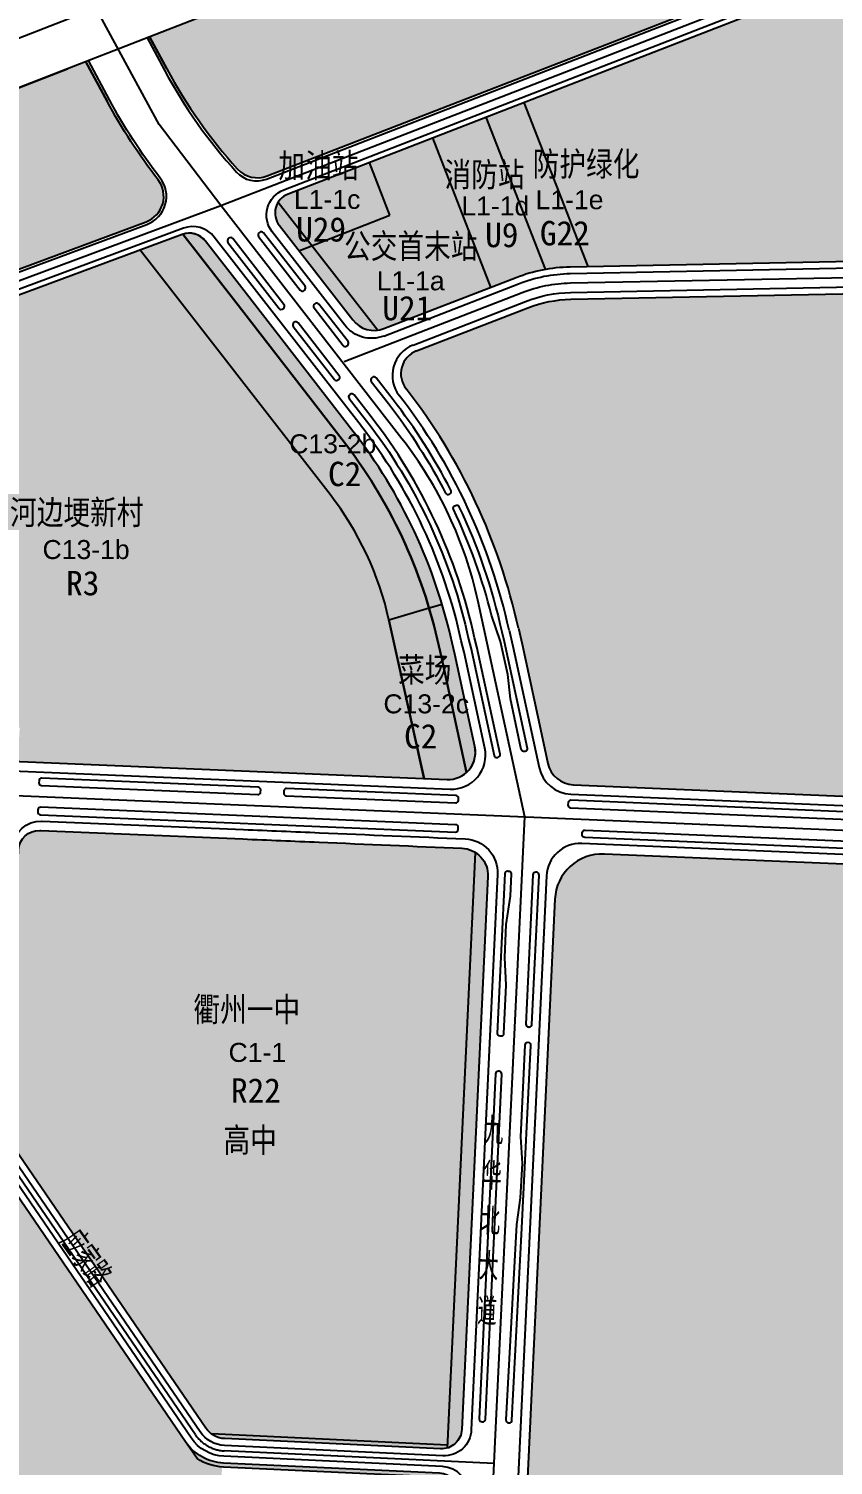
# Model space of a CAD drawing. Extents: x 2442 to 11417, y 1140 to 9206.
# Drawn here: x 8952 to 9545, y 7609 to 8667 of the extents above; entities that cross this region are included whole.
import ezdxf

# ---------------------------------------------------------------- set-up
doc = ezdxf.new("R2010")
doc.units = 0
doc.header["$LTSCALE"] = 1000
doc.header["$MEASUREMENT"] = 0
doc.linetypes.add('CENTER', pattern=[50.800000000000004, 31.75, -6.35, 6.35, -6.35])
doc.linetypes.add('CENTER2', pattern=[28.575000000000003, 19.05, -3.175, 3.175, -3.175])
for name, color, linetype in [('01-R2-R2二类居住', 2, 'Continuous'), ('01-R3-R3三类居住', 53, 'Continuous'), ('02-C2-商业金融业', 10, 'Continuous'), ('02-C62-高校，中专', 30, 'Continuous'), ('07-U21公交', 142, 'Continuous'), ('07-U29-其它交通', 151, 'Continuous'), ('07-U9-其它公用设施', 151, 'Continuous'), ('08-G12-街头绿地', 80, 'Continuous'), ('08-G22-防护绿地', 104, 'Continuous'), ('14-z地块编号', 217, 'Continuous'), ('a-dlcenter', 1, 'CENTER'), ('road-name', 2, 'Continuous'), ('zxx', 2, 'CENTER'), ('用地名称', 7, 'Continuous'), ('用地性质代码', 7, 'Continuous'), ('用地线', 5, 'Continuous'), ('道路', 7, 'Continuous'), ('道路红线', 12, 'Continuous'), ('道路绿化', 84, 'Continuous')]:
    doc.layers.add(name, color=color, linetype=linetype)
doc.styles.add('HZ', font='', dxfattribs={"width": 0.8})
doc.styles.get("Standard").update_dxf_attribs({"font": 'gbenor.shx', "bigfont": 'gbcbig.shx'})
doc.styles.add('xtx', font='')
doc.styles.get('HZ').set_extended_font_data('SimSun')
doc.styles.get('xtx').set_extended_font_data('SimSun')

msp = doc.modelspace()

# ---------------------------------------------------------------- hatches: boundary and pattern name
at = {"layer": '01-R2-R2二类居住', "linetype": 'Continuous'}
for points in [[(9925.779911699366, 8503.346025828298, 0.1654696469047766), (10039.63979103101, 8544.640669810098), (10078.59631506947, 8575.879573104632, 0.4142135623731013), (10080.9146264166, 8596.965716244093), (10037.53821282745, 8651.058341799988), (9998.57817198347, 8708.90057997425), (9923.077918801324, 8830.723468827266, 0.3611939289308974), (9898.836915562439, 8838.830836288415), (9734.880960580327, 8775.14962253689), (9317.235548825318, 8612.934308422704), (9364.1543065525, 8492.135578678837)], [(8918.644071265526, 7844.314420595582, 0.133372762657908), (8912.261642118365, 7849.755088671776), (8720.085111445278, 7814.459631121325, 0.2416528891827343), (8715.870587219368, 7800.468128050403), (8721.943106396317, 7767.404730734917, 0.1105011349335114), (8771.119406788204, 7651.656317349972), (8810.408848731784, 7596.837647548768, -0.1736919562085801), (8868.135611019261, 7394.49150519109), (8865.509013468316, 7354.781138414965), (8958.855657495415, 7329.433170444529, 0.0429591880926765), (9124.131007785838, 7296.338891736625), (9130.371471154738, 7428.632243859249), (9130.048717835227, 7428.647468586989), (9134.787018794423, 7529.096053924777), (9091.185970832747, 7531.152776642014), (9094.754380435052, 7607.475111500376, -0.1265672680129358), (9076.335438420312, 7613.671189359524), (9067.869464472995, 7626.053728885944)]]:
    msp.add_hatch(color=256, dxfattribs=at).paths.add_polyline_path(points)
at = {"layer": '01-R3-R3三类居住', "linetype": 'Continuous'}
msp.add_hatch(color=256, dxfattribs=at).paths.add_polyline_path([(9034.485944326121, 8504.160213015124), (8903.21459311628, 8455.356858605239), (8817.512725055582, 8423.495080677245), (8867.31, 8290.730000000001), (8771.967390339678, 8294.73010948858), (8766.304897537253, 8159.764593542716), (8945.775561001215, 8152.238143622892), (8944.409827301088, 8127.324740842732), (9243.516357111072, 8114.762836609605), (9217.612383716283, 8231.62658933983, 0.1108651272770769), (9174.231962705759, 8324.021267599404)])
at = {"layer": '02-C2-商业金融业'}
for points in [[(9217.612383716281, 8231.626589339838), (9247.104412874523, 8240.434523251022, 0.09265594718669067), (9183.241682338079, 8364.613371721458), (9104.798522956447, 8465.730038806349), (9065.925830275075, 8515.838404267115, 0.008996322378875477), (9065.416623644649, 8515.659454022463), (9034.48594432612, 8504.160213015126), (9174.231962705866, 8324.021267599266, -0.1108651272768774)], [(9256.300643721874, 8204.183140752119), (9254.302769206872, 8212.507628930762, 0.01898031597228621), (9247.104412874523, 8240.434523251022), (9217.612383716281, 8231.626589339838), (9243.516357111073, 8114.762836609608), (9260.481670560548, 8114.050325776183, 0.1965518447679682), (9274.709200012292, 8119.224794756207), (9266.870029318341, 8155.40378487535)]]:
    msp.add_hatch(color=256, dxfattribs=at).paths.add_polyline_path(points)
at = {"layer": '02-C62-高校，中专', "linetype": 'Continuous'}
for points in [[(9351.422038098173, 8467.876652846428, 0.08785305838130682), (9319.9490959316, 8461.653432765766), (9237.901825626372, 8429.785912256331, 0.50172870745931), (9230.196646827728, 8401.973930816695, -0.112107263107328), (9312.876232617318, 8225.51550311582), (9315.590564309054, 8213.886034528097), (9329.953678602331, 8147.598031576907), (9334.655891431545, 8125.896589150484, 0.3412534456394166), (9353.363140207997, 8110.149470022926), (9970.020288082678, 8084.252640543565), (9980.140309354356, 8325.220231624655, 0.09980761365057422), (9962.465538772742, 8436.883769917566), (9946.17993614264, 8480.688817807562, -0.02355781482713607), (9926.258873388764, 8479.350805560502)], [(9166.165390615472, 8067.858414472023, -3.695679453085293e-05), (9271.341506829343, 8063.417706214125, -0.1328903523185707), (9281.301371966432, 8060.265647965272), (9260.70475018826, 7623.634838049295), (9086.939645785586, 7631.859246612318, -0.08472972539946853), (9082.7285119047, 7636.212897622724), (8938.894625832765, 7846.587839786212, -0.1618095378748605), (8936.290376032137, 7855.683214771598), (8944.959901469028, 8062.114954520839, -0.4141316488340136), (8960.57190032809, 8076.472518253567), (8961.37185097811, 8076.439146801829), (9109.977551894011, 8070.218516288616, -7.177925951724784e-05)], [(9376.173255207574, 8059.147476539742, 0.4127013066873774), (9339.743582491352, 8025.827475179311), (9309.892028590215, 7392.999999999999), (9889.251117609847, 7393.000000000002), (10025.88352191198, 7542.539003398682, 0.1990015283537831), (10102.01419305988, 7752.757913128676), (10089.86767411753, 8020.039188395178, 0.3888418508627179), (10080.29767244507, 8029.576399087367), (9981.903650978937, 8033.709521551425)]]:
    msp.add_hatch(color=256, dxfattribs=at).paths.add_polyline_path(points)
at = {"layer": '07-U21公交', "linetype": 'Continuous'}
msp.add_hatch(color=256, dxfattribs=at).paths.add_polyline_path([(9218.368464925712, 8529.745305360888), (9161.013318310477, 8507.468314252186), (9209.428338209309, 8445.059529484648, 0.05863622000726846), (9213.953954924977, 8446.231185698329), (9292.616658543842, 8476.784125626451), (9249.894294270367, 8586.778669086045), (9203.252710583269, 8568.662872921084)])
at = {"layer": '07-U29-其它交通', "linetype": 'Continuous'}
msp.add_hatch(color=256, dxfattribs=at).paths.add_polyline_path([(9203.25271058327, 8568.662872921082), (9143.33788229544, 8545.391690197042, 0.1585998502015732), (9136.149630701404, 8539.518544361854), (9161.013318310477, 8507.468314252186), (9218.368464925712, 8529.745305360888)])
at = {"layer": '07-U9-其它公用设施', "linetype": 'Continuous'}
msp.add_hatch(color=256, dxfattribs=at).paths.add_polyline_path([(9289.270834386441, 8602.072690387075), (9249.894294270365, 8586.778669086045), (9292.616658543844, 8476.784125626451), (9311.259801503094, 8484.025204316871, -0.04827232087025234), (9332.772483020855, 8490.071773240918)])
at = {"layer": '08-G12-街头绿地'}
for points in [[(9136.149630701404, 8539.518544361854, 0.317837245196114), (9136.916899962811, 8522.215038997881), (9151.287518154213, 8503.690770711766), (9161.013318310479, 8507.468314252184)], [(9161.01331831048, 8507.468314252186), (9151.287518154213, 8503.690770711768), (9190.910487767296, 8452.615270017955, 0.2679491924308979), (9209.428338209309, 8445.059529484648)], [(9266.05038290819, 8206.409094440276), (9264.051260909371, 8214.738780475054, 0.01891178699922142), (9256.686216172187, 8243.296174097137), (9247.104412874547, 8240.434523250979, -0.01898031597226994), (9254.302769206888, 8212.507628930742), (9256.3006437219, 8204.183140752113), (9266.870029318357, 8155.403784875331), (9274.709200012308, 8119.224794756188, 0.2679491924313569), (9280.814560009198, 8138.270124349261), (9276.6432389431, 8157.521418845317)], [(9290.474134179958, 8042.493185153499, 0.2679491920356837), (9281.301371966432, 8060.265647965272), (9260.603851586418, 7621.495873770778, 0.3178372451956597), (9271.259112005053, 7635.151108130205)], [(9255.566607703347, 7620.874671072246, 0.08520415764316251), (9260.603851586418, 7621.495873770778), (9260.70475018826, 7623.634838049295), (9086.939645785584, 7631.859246612318, 0.147476824782384), (9096.736561002634, 7628.392194228815)], [(9095.885562668864, 7610.412322098126, -0.2351448427427182), (9067.869464472993, 7626.053728885943), (9076.33543842031, 7613.671189359523, 0.1330279167213315), (9095.743729613236, 7607.41567674301), (9259.573886625862, 7599.661495310278), (9259.674859934152, 7601.802043301753, 0.08512430897610669), (9254.723211134833, 7602.894439145362)]]:
    msp.add_hatch(color=256, dxfattribs=at).paths.add_polyline_path(points)
h = msp.add_hatch(color=256, dxfattribs=at)
edge = h.paths.add_edge_path()
edge.add_line((9191.142887463726, 8370.742887001026), (9082.495488003768, 8510.793957542764))
edge.add_arc((9070.643709191121, 8501.599704746353), 14.99996485023243, 37.80323186970671, 108.3322011112283)
edge.add_line((9065.925830275093, 8515.838404267093), (9183.241682338097, 8364.613371721436))
edge.add_arc((8882.996333442441, 8131.692020403403), 379.99950714875, 16.628489989162688, 37.803238884652785, ccw=False)
edge.add_line((9247.104412874549, 8240.434523250977), (9256.68621617218, 8243.296174097131))
edge.add_arc((8882.995887564442, 8131.691791097181), 389.9999999996906, 16.62850387918533, 37.80322499462247)
at = {"layer": '08-G22-防护绿地'}
for points in [[(9041.387769621375, 8661.234687500513), (9054.095532547874, 8637.617589019832, 0.06025490209022917), (9105.980598005663, 8564.011109464254, 0.3112264248715373), (9128.066738491298, 8558.770359585922), (9743.523914370602, 8797.816632570366), (9921.747496351158, 8867.039455376067), (9976.036846804882, 8888.12567777678), (9907.290024388574, 8998.197837263593)], [(9047.662296436267, 8555.916537237132, -0.5052424619148163), (9038.788752515413, 8524.96358795819), (8556.620170093824, 8345.705554911678), (8437.198173766445, 8301.30755627707), (8310.312169689218, 8254.134554761258), (8180.056777544084, 8205.708996034651), (8028.531087054899, 8155.173821597482), (7898.911690504852, 8118.975246175376), (7891.918218678516, 8144.017038280059), (7584.894159005765, 8058.273810494518), (7574.403951266259, 8095.836498651543), (7503.923677862222, 8076.153330438055), (7500.732008986591, 8081.067534632142, -0.03269095093180388), (7476.791325191116, 8123.802572697452), (7738.939666925209, 8192.835601866082), (7842.177941005325, 8222.173764537394), (7938.41845798133, 8251.069835560513), (8129.146242783037, 8312.822031060785), (8223.597067684004, 8345.652927403462), (8411.506372304873, 8415.512827414052), (8597.814979644767, 8488.24257816966), (8691.248366685862, 8524.722222327442), (8886.861329527894, 8601.101207435027), (8980.88538923635, 8637.690375714208), (8994.439630841973, 8642.964966372607), (9010.064869332227, 8613.92580359133, 0.0407308245292498)], [(9317.235548825318, 8612.934308422702), (9289.270834386441, 8602.072690387073), (9332.772483020855, 8490.071773240918, -0.03941358956114564), (9350.943076408772, 8491.871873114225), (9364.154306552498, 8492.135578678837)]]:
    msp.add_hatch(color=256, dxfattribs=at).paths.add_polyline_path(points)

# ---------------------------------------------------------------- linework, layer by layer
at = {"layer": '01-R2-R2二类居住', "linetype": 'Continuous', "flags": 128}
msp.add_lwpolyline([(9237.901825626372, 8429.785912256331), (9319.9490959316, 8461.653432765766, -0.08785305838130682), (9351.422038098173, 8467.876652846428), (9926.258873388764, 8479.350805560502, 0.1654696469047733), (10054.65405646488, 8525.917106220828), (10093.61058050334, 8557.156009515364, -0.4142135623730863), (10114.6967236428, 8554.837698168238), (10151.17910059599, 8509.342291964085)], format="xyb", dxfattribs=at)
at = {"layer": 'a-dlcenter', "color": 2, "linetype": 'CENTER2', "flags": 128}
msp.add_lwpolyline([(7161.682964888931, 7913.705562922251), (7520.357442365191, 8004.951000000025), (7527.312942365108, 8006.892000000003), (7901.063521123436, 8111.270077456302), (8030.873942365108, 8147.522000000002), (8182.716942365108, 8198.163000000004), (8313.099942365108, 8246.636000000002), (8439.985942365107, 8293.809000000005), (8559.40794236511, 8338.207000000002), (9093.811981286242, 8536.884849120732), (9738.85392800282, 8787.420545430132), (9917.500429958696, 8856.807632213624)], dxfattribs=at)
at = {"layer": 'a-dlcenter', "linetype": 'CENTER2', "flags": 128}
msp.add_lwpolyline([(9184.521859677054, 8421.926264650176), (9315.604448717348, 8472.839318541319, -0.08785305838130747), (9351.182557253473, 8479.874262980326), (9926.019392544065, 8491.3484156944, 0.1654696469047733), (10047.14692374795, 8535.278888015464), (10104.82701137568, 8581.532056743865)], format="xyb", dxfattribs=at)
at = {"layer": 'a-dlcenter', "color": 5, "linetype": 'CENTER2', "flags": 128}
for points in [[(9218.617157596911, 6431.816323011517), (9246.967955029293, 6644.941462643173), (9251.775198260106, 6693.344808173711), (9260.356694429873, 6875.504308432698), (9277.98167701349, 7247.09576078267), (9317.583942365109, 8086.629999999999), (9283.024775972646, 8246.125919689517, 0.1124302659131228), (9227.170156645767, 8365.089024744815), (9093.877151879984, 8536.908729927434)], [(6400.722068443913, 7476.013859680375), (6885.835478874505, 7455.706765523124, 0.1080395869191884), (7096.218287333418, 7492.558998991798), (7729.887075256194, 7752.034061930962), (7987.661, 7857.92), (8273.9, 7975.496), (8452.703069927069, 8049.150462405971, -0.1086044281393067), (8790.976248840554, 8108.746620448313), (8936.595, 8102.630999999999), (9318.369583085325, 8086.59700661975), (9982.952742365504, 8058.687499999986), (10096.33601348819, 8053.924703195691), (10612.7756508499, 8032.235561962264)]]:
    msp.add_lwpolyline(points, format="xyb", dxfattribs=at)
at = {"layer": 'a-dlcenter', "linetype": 'CENTER2'}
msp.add_lwpolyline([(9295.10018132281, 7609.993447676663), (9096.31106183575, 7619.402258163471, -0.2351448427427192), (9075.298988188846, 7631.133313254334), (8916.902332566906, 7862.808116566611)], format="xyb", dxfattribs=at)
at = {"layer": 'zxx'}
msp.add_lwpolyline([(9093.876942365108, 8536.909000000005), (9093.876942364717, 8536.908999999858), (9048.332676020593, 8596.64706907018), (8968.465577707046, 8744.107717311976)], dxfattribs=at)
at = {"layer": '用地线'}
for p, q in [((9218.368464925712, 8529.745305360888), (9203.25271058327, 8568.662872921082)), ((9151.287518154211, 8503.690770711766), (9218.368464925712, 8529.745305360888)), ((9247.104412874547, 8240.434523250979), (9256.686216172178, 8243.296174097133)), ((9243.402821051175, 8115.275045676049), (9217.612383716283, 8231.62658933983)), ((9217.612383716283, 8231.62658933983), (9243.516357111072, 8114.762836609606))]:
    msp.add_line(p, q, dxfattribs=at)
at = {"layer": '用地线', "flags": 128}
for points in [[(9364.154306552498, 8492.135578678837), (9317.235548825318, 8612.934308422704)], [(9332.772483020855, 8490.071773240918), (9289.270834386441, 8602.072690387076)], [(9292.616658543844, 8476.784125626451), (9249.894294270365, 8586.778669086045)], [(9136.149630701404, 8539.518544361854), (9209.428338209309, 8445.059529484648)], [(9217.612383716281, 8231.626589339838), (9247.104412874525, 8240.434523251022)]]:
    msp.add_lwpolyline(points, dxfattribs=at)
for points in [[(9191.103822684097, 8370.793722137018), (9112.699717190093, 8471.859568126143), (9082.495488003766, 8510.793957542766, 0.3178372451958298), (9065.925830275091, 8515.838404267095), (9104.798522956464, 8465.730038806329), (9183.241682338095, 8364.613371721438, -0.1118329369406228), (9254.302769206888, 8212.507628930742), (9256.300643721901, 8204.18314075211), (9266.870029318357, 8155.403784875331), (9274.709200012308, 8119.224794756188, 0.2679491924313569), (9280.814560009198, 8138.270124349261), (9276.6432389431, 8157.521418845317), (9266.050382908204, 8206.409094440283), (9264.051260909371, 8214.738780475054, 0.1117635763313965), (9191.142887463724, 8370.742887001028)], [(9274.70920001229, 8119.224794756217), (9266.870029318341, 8155.40378487535), (9256.300643721885, 8204.18314075213), (9254.302769206872, 8212.507628930762, 0.1118329369406228), (9183.241682338079, 8364.613371721458), (9104.798522956447, 8465.730038806349), (9065.925830275091, 8515.838404267095)], [(9217.61238371629, 8231.626589339792, 0.1108651272768774), (9174.231962705866, 8324.021267599266), (9034.48594432612, 8504.160213015128)]]:
    msp.add_lwpolyline(points, format="xyb", dxfattribs=at)
at = {"layer": '用地线'}
for points in [[(9260.603851586418, 7621.495873770778), (9281.301371966432, 8060.265647965272)], [(9260.70475018826, 7623.634838049295), (9086.939645785586, 7631.859246612318)]]:
    msp.add_lwpolyline(points, dxfattribs=at)
msp.add_lwpolyline([(9259.573886625863, 7599.661495310279), (9095.743729613238, 7607.415676743011, -0.1330279167213315), (9076.335438420312, 7613.671189359524), (9067.869464472995, 7626.053728885944)], format="xyb", dxfattribs=at)
msp.add_arc((8990.133729073417, 8181.203760360913), 233.0000000007832, 12.49808548728681, 37.8031631305086, dxfattribs=at)
at = {"layer": '道路'}
for p, q in [((9066.281282770347, 8520.248401244979), (8900.414727996165, 8458.583428783073)), ((9197.065216054003, 8374.5293879421), (9089.053101915813, 8513.76107260541)), ((9272.875200338613, 8207.967262021968), (9270.875017752955, 8216.301367174368)), ((9306.047936359508, 8223.973772057907), (9308.761115313597, 8212.349242338285)), ((9288.20408931383, 8137.222058935758), (9272.875200338613, 8207.967262021968)), ((9308.761115313597, 8212.349242338285), (9328.141803582912, 8122.904356294807)), ((8791.732042654046, 8126.730746114059), (9262.663270867066, 8106.952530238936)), ((9351.525864553478, 8103.220457385358), (10066.02595520595, 8073.214663932073))]:
    msp.add_line(p, q, dxfattribs=at)
at = {"layer": '道路', "flags": 128}
msp.add_lwpolyline([(10223.49728058169, 9121.248900403993), (8980.885389236351, 8637.69037571421), (8886.861329526982, 8601.101207434816), (8691.248366685864, 8524.722222327444), (8597.814979644769, 8488.242578169662), (8411.506372304872, 8415.512827414055), (8223.597067683982, 8345.652927403436), (8129.146242782987, 8312.822031060787), (7938.418457981257, 8251.06983556049), (7842.177941005353, 8222.173764537427), (7738.939666925265, 8192.835601866105), (7471.361957751916, 8122.372826171811), (7456.872058241675, 8153.716236643093), (7729.962851307133, 8225.63080439762), (7928.175692531218, 8283.49028830156), (8117.979907729483, 8344.93609280129), (8212.437082828497, 8377.769196458623), (8399.433778207655, 8447.297296447887), (8492.299195856564, 8483.541665873392), (8585.73317086774, 8520.023545692304), (8772.03146318229, 8592.76327664154), (8874.212820988329, 8632.660916428238), (8886.810993393306, 8637.69037571422), (10126.24571749199, 9121.248900403993)], dxfattribs=at)
for points in [[(9039.509844070197, 8660.503898655395), (9052.33430601943, 8636.669917602352, 0.0612244609312756), (9105.47435529128, 8561.591503643194, 0.3101671799934301), (9127.508598510884, 8556.408014587834), (9740.491907120066, 8794.493426648141), (9919.026338023501, 8863.836984542144), (10010.33819988759, 8716.501388567403)], [(9213.819064566436, 8440.814891250475), (9213.819064566436, 8440.814891250475, -0.3317984733759574), (9185.014730619338, 8448.794996650005), (9131.660676367079, 8517.570382785436, -0.5017287074449001), (9140.221986143919, 8548.472584384317), (9789.111565749452, 8800.504149962433), (9896.614290571457, 8842.258680921728, -0.3611939289308962), (9926.915544620066, 8832.124471595293), (10001.93817995605, 8711.072239572297)], [(9213.819064566436, 8440.814891250477), (9313.0700711757, 8479.364418577057, -0.08785305838130682), (9351.042860094065, 8486.872868891767), (9925.879695384658, 8498.34702160584, 0.1654696469047739), (10042.7677629964, 8540.739927395667), (10080.94413855197, 8571.353236297122, 0.4142135623731054), (10084.03522034814, 8599.468093816402), (10040.76288499597, 8653.430928441336)], [(7437.017026001886, 8197.856622544059), (7470.298096430451, 8125.86562974049, 0.03575951916450645), (7496.538791537187, 8078.344130985603), (7529.118250353436, 8028.181623722318, 0.3278199939813866), (7551.270713863663, 8019.812321304892), (7899.170084726825, 8116.970880819274), (8029.116800882502, 8153.260866198137), (8180.398960719876, 8203.71482098252, 0.008507888599150953), (8181.040826260039, 8203.941095701179), (8311.009112858192, 8252.259916070945), (8437.895115916112, 8299.432917207805), (8557.317113161647, 8343.83091618376), (9039.485695583235, 8523.088949230272, 0.5052424619148984), (9049.246593896174, 8557.137193437113, -0.04073082452904144), (9011.826095861024, 8614.873475008155), (8996.31755639315, 8643.695755217725)], [(9235.396169904767, 8434.176606997433), (9318.138826258995, 8466.31421850558, -0.08785305838130913), (9351.322254412882, 8472.875657068886), (9926.159089703473, 8484.34980978296, 0.1654696469047727), (10051.52608449949, 8529.817848635259), (10089.70246005507, 8560.431157536717, -0.4142135623730944), (10117.81731757435, 8557.340075740549), (10154.59369829118, 8511.478031675328)], [(9235.396169904765, 8434.17660699744, 0.501728707444894), (9225.122598172555, 8397.093965078784), (9225.118069503915, 8397.099802703286)], [(9511.776049031772, 6880.08915979803, 0.2596034042778043), (9528.90306473044, 6889.321698457409), (9699.830385441435, 7156.936044760843, -0.04300935836109928), (9808.94689234286, 7299.179768731584), (10028.83660927677, 7539.840990234058, 0.1990014016625625), (10106.01006900401, 7752.939504535698), (10093.68524061926, 8024.144436891518, 0.3888418508542895), (10081.24423844543, 8036.542810791347), (9982.197396448624, 8040.703355526048), (9359.569453358412, 8066.850931574334, 0.412701306685349), (9333.548258561284, 8043.050930602591), (9295.961683684805, 7246.247609794106), (9279.813135930783, 6903.913518776255, 0.4240750708739224), (9299.519220958491, 6882.972974403008), (9511.776049031772, 6880.08915979803)]]:
    msp.add_lwpolyline(points, format="xyb", dxfattribs=at)
msp.add_lwpolyline([(8886.861329524278, 8601.101207433763), (8980.885389236351, 8637.69037571421)], close=True, dxfattribs=at)
for points in [[(8932.237738935273, 7854.513819830705), (8941.047356192152, 8064.281312884604, -0.4141316488065934), (8961.86335466903, 8083.424731194987), (8962.433997435484, 8083.400925754619), (9110.415736447409, 8077.206304057443, -7.159210583617038e-05), (9166.459075991075, 8074.852251050179, -3.766275376647986e-05), (9273.645343651517, 8070.326519454746, -0.4156387532113509), (9297.561057263805, 8044.170871132228), (9278.25132194143, 7634.82095618606, -0.4142600005933349), (9257.327982872492, 7615.785706775448), (9096.500172576587, 7623.397785303624, -0.2351448427427181), (9078.600998729225, 7633.390906306951), (8935.710072002776, 7842.386653183527, -0.1618095378748091)], [(8902.899463532121, 7855.152697012265), (8727.01101684075, 7822.848735742521, 0.4142139160496549), (8710.952841928192, 7799.56492195484), (8711.643206602224, 7795.806053379053), (8717.025361323262, 7766.501523451714, 0.1105011349335442), (8767.055416930294, 7648.743589001022), (8806.34485887388, 7593.924919199812, -0.1736919562085892), (8863.146512791356, 7394.821503482469), (8860.050836150904, 7348.019337399473, 0.357028810882243), (8874.76609390091, 7327.398294982156), (8954.518863592897, 7305.741697974561), (8975.934999999998, 7303.658999999985), (9001.126999999979, 7297.231999999844), (9021.533240398134, 7288.881597462323, 0.03700009254762335), (9165.836002887067, 7268.544101933948), (9240.340099501256, 7263.616112252924, 0.4197633461083428), (9261.637878031594, 7282.630118874386), (9275.989594816634, 7586.874270708028, 0.4141671256776741), (9256.957363156069, 7607.794292698947), (9096.121951094912, 7615.406731023318, -0.2351448427427266), (9071.996977648467, 7628.875720201717), (8923.022321613671, 7846.76967762057, 0.2964343942149136)]]:
    msp.add_lwpolyline(points, format="xyb", close=True, dxfattribs=at)
at = {"layer": '道路'}
for centre, radius, start, end in [((9073.250713448555, 8501.502013965783), 19.99999999999904, 37.80332680768885, 110.393855766499), ((8882.995887564162, 8131.691791097031), 433.0000000000036, 12.3053934420997, 37.80322499459559), ((8882.995887564162, 8131.691791097035), 397.0000000000001, 12.3053934420997, 37.80322499459559), ((9263.771065251975, 8131.927974010784), 24.99999999999993, 267.4602906901607, 12.22571185936444), ((9352.574827644765, 8128.19844121979), 25.00000000000017, 192.2257118594154, 267.5952477264523)]:
    msp.add_arc(centre, radius, start, end, dxfattribs=at)
at = {"layer": '道路红线'}
for p, q in [((9312.876232617298, 8225.515503115903), (9315.590564309054, 8213.886034528075)), ((9266.050382908188, 8206.409094440303), (9264.051260909355, 8214.738780475074)), ((9315.590564309054, 8213.886034528075), (9329.953678602331, 8147.598031576907)), ((9276.643238943083, 8157.521418845337), (9266.050382908188, 8206.409094440303)), ((9280.814560009181, 8138.270124349281), (9276.643238943083, 8157.521418845337)), ((9329.953678602331, 8147.598031576907), (9334.655891431545, 8125.896589150484)), ((8792.025767331068, 8133.72458095727), (9260.376172637702, 8114.054756487891)), ((9353.363140207997, 8110.149470022926), (10067.32131694393, 8080.166434519244))]:
    msp.add_line(p, q, dxfattribs=at)
at = {"layer": '道路红线', "flags": 128}
for points in [[(9054.095532548059, 8637.617589019485, 0.06025490208996575), (9105.980598005639, 8564.011109464254, 0.3112264248719429), (9128.066738491298, 8558.770359585922), (9743.523914370602, 8797.816632570366), (9921.747496351158, 8867.039455376067), (10013.6982078602, 8718.673048165447)], [(9998.578171983432, 8708.900579974254), (9923.077918801324, 8830.723468827266, 0.3611939289308974), (9898.836915562439, 8838.830836288415), (9734.880960580327, 8775.14962253689), (9143.33788229544, 8545.391690197042, 0.5017287074449123), (9136.916899962811, 8522.215038997881), (9190.910487767296, 8452.615270017955, 0.3317984733759908), (9213.953954924977, 8446.231185698329)], [(9213.953954924975, 8446.231185698332), (9311.259801503094, 8484.025204316871, -0.08785305838130483), (9350.943076408772, 8491.871873114225), (9925.779911699366, 8503.346025828298, 0.1654696469047766), (10039.63979103101, 8544.640669810098), (10078.59631506947, 8575.879573104632, 0.4142135623731013), (10080.9146264166, 8596.965716244093), (10037.53821282747, 8651.05834179996)], [(9191.103822684081, 8370.793722137038), (9112.699717190077, 8471.859568126163), (9082.49548800375, 8510.793957542786, 0.3277707843166171), (9065.416623644649, 8515.659454022463), (8903.21459311628, 8455.356858605239), (8746.608834953386, 8397.134815121928), (8584.542178846446, 8336.882548476418, 0.4153516051744492), (8575.729869119217, 8317.54111694673), (8643.20713081876, 8138.176580363984)]]:
    msp.add_lwpolyline(points, format="xyb", dxfattribs=at)
msp.add_lwpolyline([(9041.41680918792, 8661.180718103466), (9054.095532547997, 8637.617589019601)], close=True, dxfattribs=at)
at = {"layer": '道路红线'}
msp.add_lwpolyline([(7441.997845776216, 8198.997929816152), (7474.836586183893, 8127.963750508678, 0.03575951916450636), (7500.732008986593, 8081.067534632144), (7535.023862226787, 8028.268458166982, 0.3278199939808837), (7551.638209859431, 8021.991481353904), (7898.632132180731, 8118.897174425699), (8028.53108705492, 8155.173821597492), (8179.733919514583, 8205.601319991163, 0.00850788859931612), (8180.375785054757, 8205.827594709826), (8310.31216968922, 8254.13455476126), (8437.198173766446, 8301.307556277072), (8556.620170093825, 8345.70555491168), (9038.788752515415, 8524.963587958191, 0.5052424619148954), (9047.662296436267, 8555.916537237137, -0.04073082452904078), (9010.064869332395, 8613.925803591022), (8994.468670408522, 8642.910996975561), (9010.064869332235, 8613.92580359132), (8994.468670408522, 8642.910996975561)], format="xyb", dxfattribs=at)
at = {"layer": '道路红线', "flags": 128}
for points in [[(8936.290376032137, 7855.683214771595), (8944.959901469028, 8062.114954520839, -0.4141316488347557), (8960.571900328128, 8076.472518253565), (8961.37185097811, 8076.439146801829), (9109.977551894011, 8070.218516288616, -7.177925951724783e-05), (9166.165390615472, 8067.858414472023, -3.695679453085292e-05), (9271.341506829343, 8063.417706214125, -0.4156395814332471), (9290.474134179958, 8042.493185153499), (9271.259112005053, 7635.151108130205, -0.4142600005933501), (9255.566607703347, 7620.874671072246), (9096.736561002634, 7628.392194228815, -0.2351448427427197), (9082.7285119047, 7636.212897622724), (8938.894625832765, 7846.587839786212, -0.1618095378748132)], [(9696.840405288192, 7159.68581352658, -0.0428401777497395), (9805.993801554954, 7301.878013732628), (10025.88352191198, 7542.539003398682, 0.1990015283537831), (10102.01419305988, 7752.757913128676), (10089.86767411753, 8020.039188395178, 0.3888418508627182), (10080.29767244507, 8029.576399087367), (9981.903650978937, 8033.709521551425), (9376.173255207574, 8059.147476539742, 0.4127013066873774), (9339.743582491352, 8025.827475179311), (9302.953908501502, 7245.917773300102), (9287.005015551482, 6907.816177172243, 0.4240750708739334), (9306.711100579188, 6886.875632798994), (9512.387092501684, 6884.081264908371, 0.259603347816056), (9525.232351102168, 6891.005668946022)], [(8902.545784800286, 7851.020836108938), (8728.717127149415, 7819.095179080545, 0.4142139160496065), (8715.870587219368, 7800.468128050403), (8721.943106396317, 7767.404730734917, 0.1105011349335113), (8771.119406788204, 7651.656317349972), (8810.408848731784, 7596.837647548768, -0.1736919562085801), (8868.135611019261, 7394.49150519109), (8864.97260454992, 7346.671409201251, 0.3570288108822291), (8876.009047862424, 7331.205627388264), (8955.241662576651, 7309.690276719556), (8976.627024152906, 7307.610571566683), (9002.384890874418, 7301.039207267581), (9022.724102097514, 7292.716233623508, 0.008011877252552351), (9053.580365814541, 7286.538377432187, 0.01248619010169532), (9102.018356301342, 7278.890027633446, 0.01639849032308719), (9166.10000152001, 7272.535380516281), (9233.542623812567, 7268.074464112715, 0.419763346108366), (9254.840402342907, 7287.088470734177), (9268.997384880257, 7587.204422652174, 0.4141671256777042), (9254.723211134831, 7602.894439145363), (9095.885562668866, 7610.412322098126, -0.2351448427427219), (9067.869464472995, 7626.053728885945), (8918.644071265526, 7844.314420595582, 0.296434394214914)]]:
    msp.add_lwpolyline(points, format="xyb", close=True, dxfattribs=at)
at = {"layer": '道路红线'}
for centre, radius, start, end in [((9244.418796447746, 8413.00708359301), 17.9999999999926, 111.2263888667815, 217.8033268076477), ((8882.97844943556, 8131.685893759359), 440.0182945930478, 12.31230685136441, 37.89856616775593), ((8882.995887564162, 8131.691791097035), 390.0000000000002, 12.29475818044163, 37.80322499459559), ((9261.2681407597, 8134.034856409296), 19.99999999999958, 267.4438517086381, 12.22571185941536), ((9354.202310681027, 8130.131857090471), 20.00000000000005, 192.2257118594154, 267.5952477264523)]:
    msp.add_arc(centre, radius, start, end, dxfattribs=at)
at = {"layer": '道路绿化', "color": 84, "ltscale": 100, "flags": 128}
for points in [[(9099.092026440952, 8509.793477166844), (9136.787090903004, 8461.203118849904, 0.4142135623747749), (9139.593235613702, 8460.848785867147), (9139.988295325373, 8461.155262333135, 0.414213562372627), (9140.342628308133, 8463.961407043822), (9102.647564390682, 8512.551764658745, 0.4142130419095626), (9099.841422488038, 8512.906099819907), (9099.446362231762, 8512.599624055934, 0.414214082837661)], [(9122.23468086596, 8517.077134658406, 0.4514162272762824), (9121.6732029445, 8514.130145944273), (9152.286303980907, 8474.668705307957, 0.4142135623738427), (9155.0924486916, 8474.314372325194), (9155.48750840328, 8474.620848791184, 0.4142135623732238), (9155.841841386044, 8477.426993501873), (9125.228740349632, 8516.88843413819, 0.4514162326061285)], [(9306.967635623321, 8173.403915526409), (9305.024525473309, 8191.36989826439), (9299.752016999992, 8215.714788999874), (9293.178038320291, 8235.033956746287, 0.04916389108477172), (9265.108633439728, 8313.127315290718, -0.4128359069675857), (9266.048969387904, 8315.787789166876), (9266.499630046572, 8316.00437748762, -0.415590939881009), (9269.172648653603, 8315.059615958622, -0.05719699184101495), (9300.674296016832, 8222.801599089624), (9302.4038786697, 8215.716493929434), (9319.44504454423, 8137.068867048753, -0.4142135623728065), (9317.913929413282, 8134.690698329806), (9317.425268932046, 8134.584816631305, -0.4142135623733379), (9315.047100213096, 8136.115931762254)], [(9121.292167503221, 8108.385880732058), (8962.118706867455, 8115.070941307645, 0.4142135623733501), (8960.036545225705, 8113.156626052096), (8959.973602830878, 8111.657947215613, 0.4142135623731005), (8961.887918086424, 8109.575785573861), (9121.061378722188, 8102.890724998276, 0.4142135623732451), (9123.14354036394, 8104.805040253822), (9123.206482758766, 8106.303719090307, 0.4142135623727127)], [(9268.767505102784, 8098.689039372465), (9268.830447497612, 8100.187718208949, 0.4142135623735113), (9266.916132242066, 8102.269879850704), (9142.28889998543, 8107.50404761759, 0.4142135623729619), (9140.206738343679, 8105.589732362044), (9140.14379594885, 8104.091053525556, 0.4142135623733499), (9142.058111204398, 8102.008891883805), (9266.685343461031, 8096.774724116919, 0.4142135623732394)], [(9575.659741602616, 8089.303875213004), (9351.509560740147, 8098.717175669456, 0.4142135623733612), (9349.427404986089, 8096.802854010004), (9349.364467200614, 8095.304174979938, 0.4142135623730951), (9351.278788860065, 8093.22201922588), (9573.465772262143, 8083.891164241825, 0.4171599552333076), (9575.548670399776, 8085.8255703511)], [(9266.483780842096, 8075.264236091593, 0.414213562372962), (9268.565942483847, 8077.17855134714), (9268.628884878673, 8078.677230183629, 0.414213562372962), (9266.714569623127, 8080.75939182538), (8961.277773884838, 8093.587305934732, 0.4142135623734718), (8959.195612243087, 8091.672990679182), (8959.13266984826, 8090.174311842698, 0.4142135623731004), (8961.046985103807, 8088.092150200946)], [(9628.344811848692, 8060.067540567636), (9361.720390502483, 8071.264568281387, -0.4142135623732115), (9359.80606884303, 8073.346724035444), (9359.869006628509, 8074.845403065512, -0.4142135623732113), (9361.951162382566, 8076.759724724965), (9626.649129682586, 8065.64359942531, -0.4202739006212698), (9628.561292938548, 8063.520207121247)], [(9306.819276136144, 8028.209639367828), (9303.648547070246, 8007.319955449349), (9302.577848933171, 7982.846734234189), (9303.722446326321, 7962.559068246108), (9302.034981591189, 7926.786026002123, -0.4142135623736587), (9299.942965000482, 7924.882485462963), (9299.44352035924, 7924.906044969407, -0.4142135623723282), (9297.539979820085, 7926.99806156011), (9303.093805663877, 8044.735186602763, -0.4134134781379488), (9305.18036311759, 8046.638977182619), (9305.679872133707, 8046.616782377569, -0.4150140995081133), (9307.588871809858, 8044.524515746169)], [(9318.383746561793, 7933.802431704201, 0.4143383302680578), (9320.288138094116, 7931.710375152601), (9320.787592770888, 7931.687028392331, 0.4140888054847889), (9322.878758368428, 7933.590608892388), (9328.068741470684, 8043.614528739098, 0.4150140995086222), (9326.15974179453, 8045.706795370498), (9325.66023277841, 8045.728990175548, 0.4134134781376712), (9323.573675324698, 8043.825199595693)], [(9311.38282735066, 7786.093748423062), (9303.740933298897, 7642.156678586081, 0.4159443453507836), (9305.643882467202, 7640.05286553708), (9306.082941550048, 7640.032154502388, 0.4129437741375827), (9308.17453061491, 7641.927031042715), (9315.468100766251, 7783.496839572857), (9322.116287703282, 7918.103663609018, 0.4148619146762749), (9320.21296061506, 7920.200101260455), (9319.745369857215, 7920.2221581744, 0.4142135623732342), (9317.65335326651, 7918.318617635241), (9314.471755513232, 7850.871026902323), (9315.56699999998, 7831.225999999791), (9314.291140438918, 7805.793600070683)], [(9286.293365787711, 7640.826484567091, 0.4514162291963064), (9288.63436556291, 7642.702576260128), (9300.627340362067, 7896.945041414298, 0.4142135623724487), (9298.723799822912, 7899.037058005001), (9298.22435518168, 7899.060617511445, 0.4142135623737915), (9296.13233859097, 7897.157076972287), (9284.139363791812, 7642.914611818116, 0.4514162302065847)]]:
    msp.add_lwpolyline(points, format="xyb", close=True, dxfattribs=at)
for points, elevation in [([(9163.026309983166, 8464.495187838338, 0.4514162278026176), (9162.464832058695, 8461.548199122422), (9183.91687393155, 8433.895708906328, 0.4142135623737008), (9186.723018642242, 8433.541375923569), (9187.118078353918, 8433.84785238956, 0.4142135623730007), (9187.472411336677, 8436.653997100248), (9166.020369463826, 8464.306487316338, 0.4514162319477164)], -1.570201196278671e-10), ([(9180.239052359919, 8408.454796681333), (9180.634112071597, 8408.76127314732, 0.414213562374113), (9180.988445054367, 8411.567417858012), (9150.704529556433, 8450.604525932611, 0.4142135623733743), (9147.898384845743, 8450.958858915372), (9147.503325134063, 8450.652382449382, 0.4142135623730479), (9147.1489921513, 8447.846237738693), (9177.43290764923, 8408.809129664098, 0.4142135623730133)], -4.702834988261536e-10)]:
    msp.add_lwpolyline(points, format="xyb", close=True, dxfattribs=dict(at, elevation=elevation))
for points, elevation in [([(9220.772638746492, 8393.72874932658), (9208.150833968442, 8409.998731233341, 0.4142135623719865), (9205.34468925776, 8410.353064216108), (9204.949629546078, 8410.04658775012, 0.4142135623748605), (9204.595296563308, 8407.240443039424), (9217.217096439952, 8390.970467450757)], 2.826362153301674e-10), ([(9204.575168238925, 8381.163243003399), (9191.904521697443, 8397.496183783425, 0.4142135623727214), (9189.098376986756, 8397.850516766188), (9188.703317275074, 8397.5440403002, 0.4142135623739371), (9188.348984292308, 8394.737895589507), (9201.019625932387, 8378.404961127579)], -5.538263504017252e-10)]:
    msp.add_lwpolyline(points, format="xyb", dxfattribs=dict(at, elevation=elevation))
for points in [[(9217.216864378244, 8390.970287423748, -0.04624632436468807), (9259.17886569377, 8325.122313418462, 0.4128359069685604), (9261.863693522659, 8324.253951471801), (9262.309430218384, 8324.480500203936, 0.4155909398810845), (9263.181893292109, 8327.177982549605, 0.04624770979341658), (9220.772406684777, 8393.728569299565)], [(9201.019393870707, 8378.404781100586, -0.1117165918414915), (9276.24865809563, 8217.473540142657), (9277.823382452814, 8211.103015901213)], [(9277.803501315508, 8211.194770437325), (9295.010586274491, 8131.781401215851, 0.414620949407466), (9297.3914729152, 8130.250876976153), (9297.879986146032, 8130.357438258141, 0.413806292660084), (9299.408383355225, 8132.735016085836), (9282.25372655045, 8211.906421233898), (9280.645272921447, 8218.432590753107, 0.11171659184149), (9204.57493617724, 8381.163062976402)]]:
    msp.add_lwpolyline(points, format="xyb", dxfattribs=at)
msp.add_lwpolyline([(9323.376939203676, 8039.637765590068), (9323.376939203672, 8039.637765590068)], dxfattribs=at)

# ---------------------------------------------------------------- texts
at = {"layer": '14-z地块编号', "linetype": 'Continuous', "char_height": 14, "width": 55.68540158630408, "attachment_point": 1, "style": 'xtx'}
for s, insert in [('{\\fArial|b0|i0|c0|p32;L1-1c}', (9147.661620592864, 8548.487606083652)), ('{\\fArial|b0|i0|c0|p32;L1-1d}', (9270.884780370516, 8543.673383045809)), ('{\\fArial|b0|i0|c0|p32;L1-1\\fArial|b0|i0|c204|p32;e}', (9325.528942996463, 8548.23895639993)), ('{\\fArial|b0|i0|c0|p32;L1-1a}', (9208.591404760398, 8488.487059734662)), ('{\\fArial|b0|i0|c0|p32;C13-2b}', (9144.210854992672, 8368.401154215171)), ('{\\fArial|b0|i0|c0|p32;C13-1b}', (8962.609855463752, 8290.488161840272)), ('{\\fArial|b0|i0|c0|p32;C13-2c}', (9213.539018755959, 8176.799571774474)), ('{\\fArial|b0|i0|c0|p32;C1-1}', (9099.547277979824, 7919.979047127516))]:
    msp.add_mtext(s, dxfattribs=dict(at, insert=insert))
at = {"layer": 'road-name', "color": 7, "char_height": 20, "attachment_point": 1}
for s, insert, width, rotation in [('九\\P华\\P北\\P大\\P道', (9287.860158238753, 7865.47192440968), 32.52936058902856, 357.9413435575802), ('应家路', (8990.103570896517, 7784.838495301894), 193.3333333333334, 305.43048628023286)]:
    msp.add_mtext(s, dxfattribs=dict(at, insert=insert, width=width, rotation=rotation))
at = {"layer": '用地名称', "char_height": 18, "width": 110.1364613813006, "attachment_point": 1, "style": 'HZ'}
for s, insert in [('{\\fSimSun|b0|i0|c134|p54;加油站}', (9136.235544996896, 8575.34653659859)), ('防护绿化', (9323.458971209886, 8576.616919467171)), ('消防站', (9258.453724076662, 8568.804403551323)), ('公交首末站', (9184.55223805339, 8516.069908490308)), ('河边埂新村', (8938.683232465479, 8319.920162245311)), ('菜场', (9224.309918020332, 8203.803785596243)), ('衢州一中', (9073.661967312344, 7953.70881099983)), ('{\\fSimSun|b0|i0|c134|p54;高中}', (9095.771779158655, 7857.44409699495))]:
    msp.add_mtext(s, dxfattribs=dict(at, insert=insert))
at = {"layer": '用地性质代码', "char_height": 18, "width": 193.3333333333334, "attachment_point": 1}
for s, insert in [('{\\fSimSun|b0|i0|c134|p54;U29}', (9149.303422462173, 8528.426488356796)), ('{\\fSimSun|b0|i0|c134|p54;U9}', (9288.428959318782, 8524.267832886026)), ('{\\fSimSun|b0|i0|c134|p54;G22}', (9328.740906794628, 8525.599015511876)), ('{\\fSimSun|b0|i0|c134|p54;U21}', (9212.76951697374, 8470.376235933418)), ('{\\fSimSun|b0|i0|c134|p54;C2}', (9172.758433099336, 8348.191644394525)), ('{\\fSimSun|b0|i0|c134|p54;R3}', (8979.963620295883, 8267.753067442354)), ('{\\fSimSun|b0|i0|c134|p54;C2}', (9228.723323422757, 8154.934654176937)), ('{\\fSimSun|b0|i0|c134|p54;R22}', (9101.318911971131, 7893.937670271498))]:
    msp.add_mtext(s, dxfattribs=dict(at, insert=insert))

doc.saveas('drawing.dxf')
